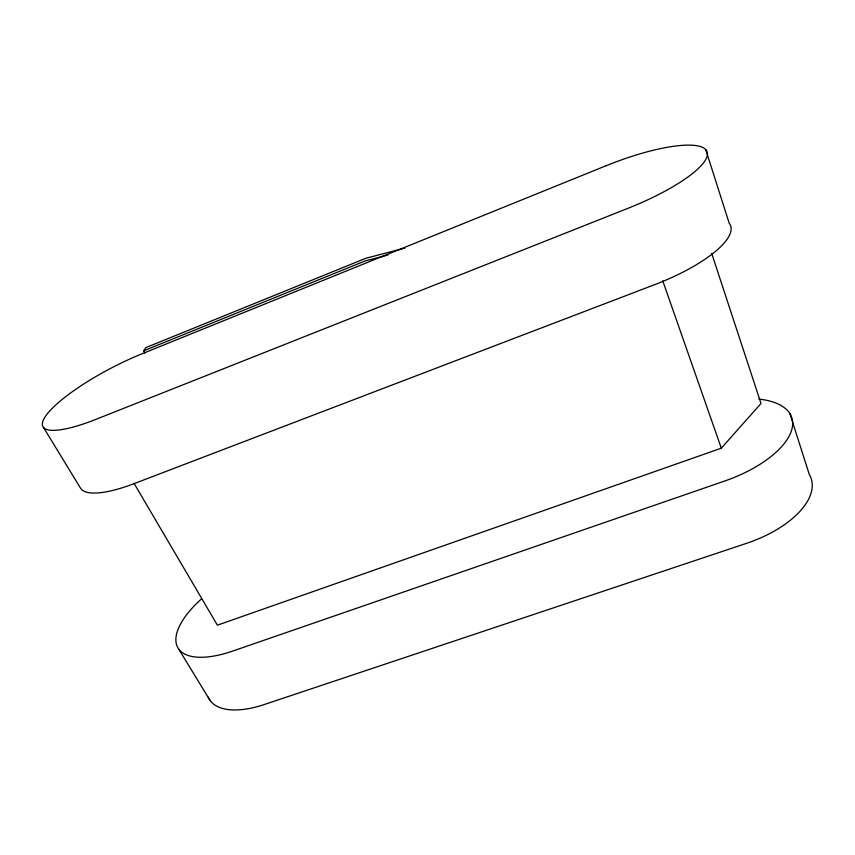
<?xml version="1.0" encoding="UTF-8"?>
<svg xmlns="http://www.w3.org/2000/svg" width="855" height="855" viewBox="0 0 855 855"><rect width="100%" height="100%" fill="white"/><g stroke="black" fill="none" stroke-linecap="round" stroke-linejoin="round"><path stroke-width="1.28" d="M144.933 353.115L143.661 350.796L145.874 347.6L365.801 258.285L404.864 248.1M133.989 483.246L217.405 625.187L721.31 448.191L761.014 403.475L711.691 253.39M143.661 350.796L365.096 260.967L387.946 255.014M43.423 427.329L80.851 488.686A84.837 24.132 -28.4 0 0 134.224 483.588L655.208 284.448A92.661 28.493 -20.7 0 0 729.155 223.08L705.738 149.604M178.61 648.913L209.945 700.277M662.732 280.761L721.31 448.191M789.881 413.606L809.215 474.258A84.399 42.333 -17.3 0 1 746.607 543.31L264.099 704.584A77.805 36.402 -31.1 0 1 208.203 697.103M201.417 598.96A79.504 33.666 -30.4 0 0 178.011 647.983A79.504 33.666 -30.4 0 0 232.667 651.093L724.623 481.044A86.366 39.298 -18.2 0 0 790.554 433.132A86.366 39.298 -18.2 0 0 758.823 399.082M606.142 165.72L141.406 354.045A86.9 20.093 -27.7 0 0 45.71 415.958A86.9 20.093 -27.7 0 0 96.369 419.185L628.286 208.193A95.119 23.822 -21.5 0 0 706.775 151.046A95.119 23.822 -21.5 0 0 606.142 165.72"/></g></svg>
